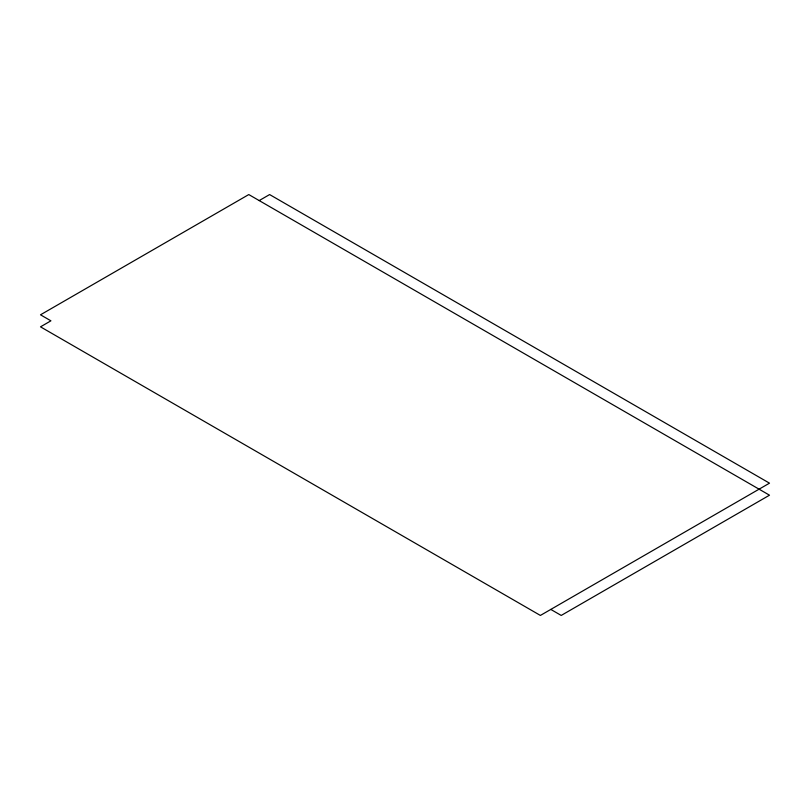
<?xml version="1.0" encoding="UTF-8"?>
<svg xmlns="http://www.w3.org/2000/svg" width="810" height="810" viewBox="0 0 810 810"><rect width="100%" height="100%" fill="white"/><g stroke="black" fill="none" stroke-linecap="round" stroke-linejoin="round"><path stroke-width="1.21" d="M259.2 200.576L269.619 194.562L769.5 483.165L540.381 615.438L40.5 326.835L50.919 320.821L40.5 314.807L248.781 194.562L769.5 495.193L561.219 615.438L550.8 609.424"/></g></svg>
